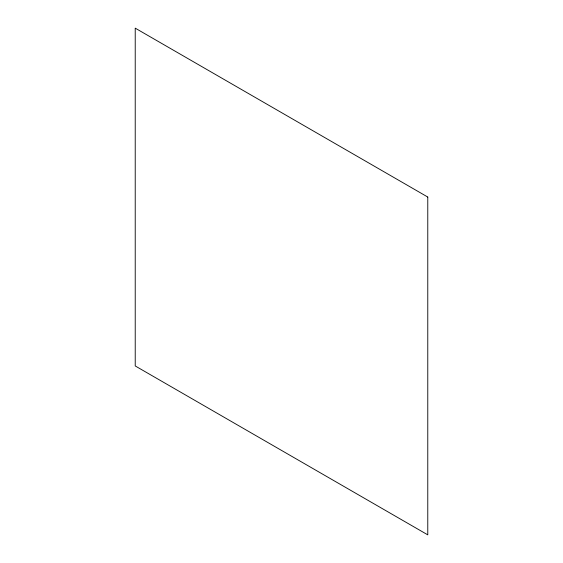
<?xml version="1.0" encoding="UTF-8"?>
<svg xmlns="http://www.w3.org/2000/svg" width="563" height="563" viewBox="0 0 563 563"><rect width="100%" height="100%" fill="white"/><g stroke="black" fill="none" stroke-linecap="round" stroke-linejoin="round"><path stroke-width="0.84" d="M427.774 197.05L135.226 28.15L135.226 365.95L427.774 534.85L427.774 197.05"/></g></svg>
